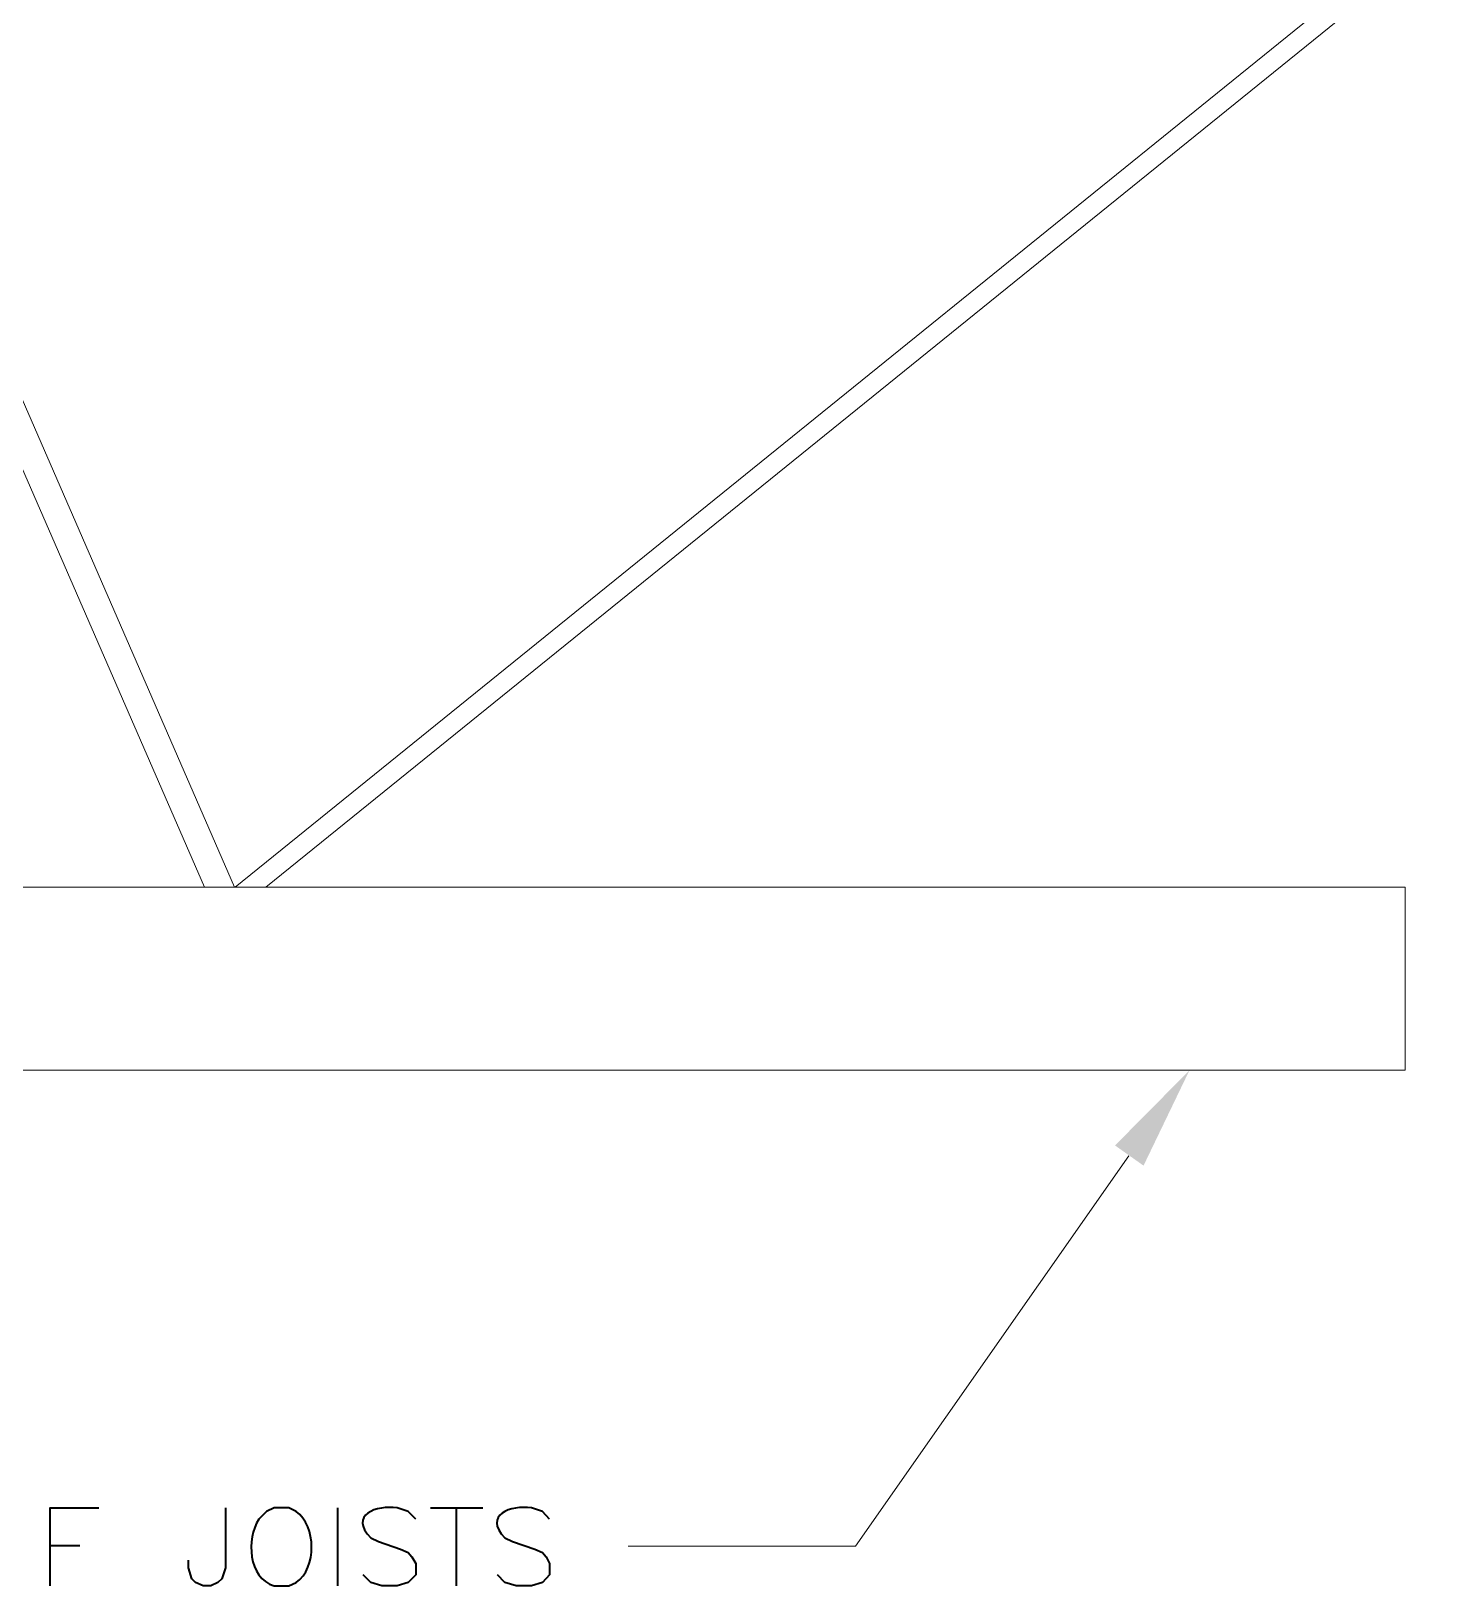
# Model space of a CAD drawing. Header units: inches. Extents: x 5 to 516, y -193 to 129.
# Drawn here: x 46.059 to 48.288, y -180.635 to -178.152 of the extents above; entities that cross this region are included whole.
import ezdxf

# ---------------------------------------------------------------- set-up
doc = ezdxf.new("R2010")
doc.units = ezdxf.units.IN
doc.header["$MEASUREMENT"] = 0
doc.layers.add('PDF7_Geometry', color=7, linetype='Continuous')
doc.layers.add('PDF7_Solid Fills', color=7, linetype='Continuous')

msp = doc.modelspace()

# ---------------------------------------------------------------- linework, layer by layer
at = {"layer": 'PDF7_Geometry', "lineweight": 15}
for points in [[(44.3979973, -179.519117), (45.3668863, -177.2946723), (46.3357753, -179.519117)], [(45.4157755, -177.2957834), (46.3835533, -179.5191169)], [(46.3846634, -179.5191168), (48.9668859, -177.4313389)], [(46.4335526, -179.5191168), (49.0135529, -177.4335611)], [(43.4513306, -179.5191168), (48.2535533, -179.5191168), (48.2535533, -179.8113391)], [(48.2535533, -179.8113396), (43.4513306, -179.8113396)], [(47.812442, -179.9480064), (47.3757753, -180.5713398), (47.0124419, -180.5713398)]]:
    msp.add_lwpolyline(points, dxfattribs=at)
at = {"layer": 'PDF7_Geometry', "lineweight": 35}
for points in [[(46.0891086, -180.6346723), (46.0891086, -180.5102279), (46.1668864, -180.5102279)], [(46.3691085, -180.5102284), (46.3691085, -180.605784), (46.363553, -180.6235617), (46.3568863, -180.6291173), (46.3457752, -180.6346728), (46.333553, -180.6346728), (46.3213307, -180.6291173), (46.3157752, -180.6235617), (46.3102196, -180.605784), (46.3102196, -180.5935617)], [(46.482441, -180.515784), (46.4702187, -180.5102284), (46.4468854, -180.5102284), (46.4346632, -180.515784), (46.422441, -180.5280062)], [(46.5479969, -180.5102284), (46.5479969, -180.6346728)], [(46.673553, -180.5280055), (46.6613308, -180.5157832), (46.643553, -180.5102277)], [(46.6968854, -180.5102284), (46.7802188, -180.5102284)], [(46.7379971, -180.5102284), (46.7379971, -180.6346728)], [(46.8868856, -180.5280055), (46.8757745, -180.5157832), (46.8579967, -180.5102277)], [(46.0891086, -180.5702282), (46.1368864, -180.5702282)], [(46.6013308, -180.5580055), (46.613553, -180.563561), (46.6491086, -180.5757832), (46.6613308, -180.5813388), (46.6668864, -180.5880055), (46.673553, -180.5991166), (46.673553, -180.6168943), (46.6613308, -180.6291166), (46.643553, -180.6346721), (46.6191086, -180.6346721), (46.6013308, -180.6291166), (46.5891086, -180.6168943)], [(46.8157745, -180.5580055), (46.8279967, -180.563561), (46.8635523, -180.5757832), (46.8757745, -180.5813388), (46.8813301, -180.5880055), (46.8868856, -180.5991166), (46.8868856, -180.6168943), (46.8757745, -180.6291166), (46.8579967, -180.6346721), (46.8335523, -180.6346721), (46.8157745, -180.6291166), (46.8035523, -180.6168943)], [(46.4468854, -180.6346728), (46.4702187, -180.6346728), (46.482441, -180.6291173)]]:
    msp.add_lwpolyline(points, dxfattribs=at)
for points in [[(46.482441, -180.6291173), (46.5154965, -180.6057469), (46.5145891, -180.5392654), (46.482441, -180.515784)], [(46.643553, -180.5102277), (46.6114049, -180.5052092), (46.5650901, -180.5213017), (46.6013308, -180.5580055)], [(46.8579967, -180.5102277), (46.8258671, -180.5052092), (46.7795338, -180.5213017), (46.8157745, -180.5580055)], [(46.422441, -180.5280062), (46.4024224, -180.5600803), (46.4051447, -180.6214691), (46.4468854, -180.6346728)]]:
    msp.add_open_spline(points, degree=3, dxfattribs=at)
at = {"layer": 'PDF7_Solid Fills', "lineweight": 50, "transparency": 33554559}
msp.add_solid([(47.7902196, -179.9313393), (47.9091085, -179.8113393), (47.8357751, -179.9635615)], dxfattribs=at)

doc.saveas('drawing.dxf')
